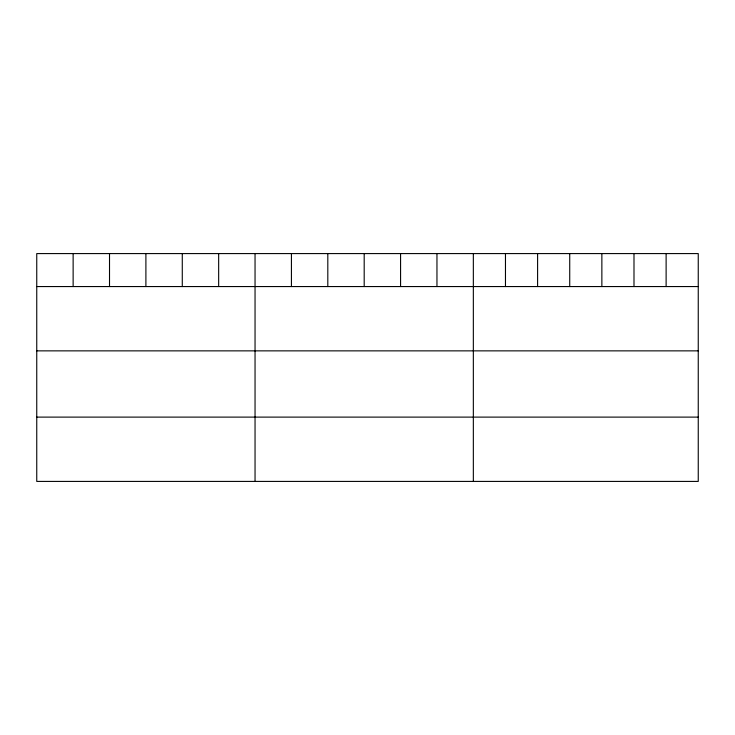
<?xml version="1.0" encoding="UTF-8"?>
<svg xmlns="http://www.w3.org/2000/svg" width="735" height="735" viewBox="0 0 735 735"><rect width="100%" height="100%" fill="white"/><g stroke="black" fill="none" stroke-linecap="round" stroke-linejoin="round"><path stroke-width="1.1" d="M698.25 286.558L698.25 481.416L36.75 481.416L36.75 253.584L698.25 253.584L698.25 286.558L36.75 286.558M36.75 350.861L698.25 350.861M36.75 417.112L698.25 417.112M666.121 253.584L666.121 286.558M633.993 253.584L633.993 286.558M601.864 253.584L601.864 286.558M569.726 253.584L569.726 286.558M537.597 253.584L537.597 286.558M505.469 253.584L505.469 286.558M473.34 253.584L473.34 481.416M436.957 253.584L436.957 286.558M400.575 253.584L400.575 286.558M364.192 253.584L364.192 286.558M327.81 253.584L327.81 286.558M291.427 253.584L291.427 286.558M255.045 253.584L255.045 481.416M218.662 253.584L218.662 286.558M182.28 253.584L182.28 286.558M145.898 253.584L145.898 286.558M109.515 253.584L109.515 286.558M73.132 253.584L73.132 286.558"/></g></svg>
